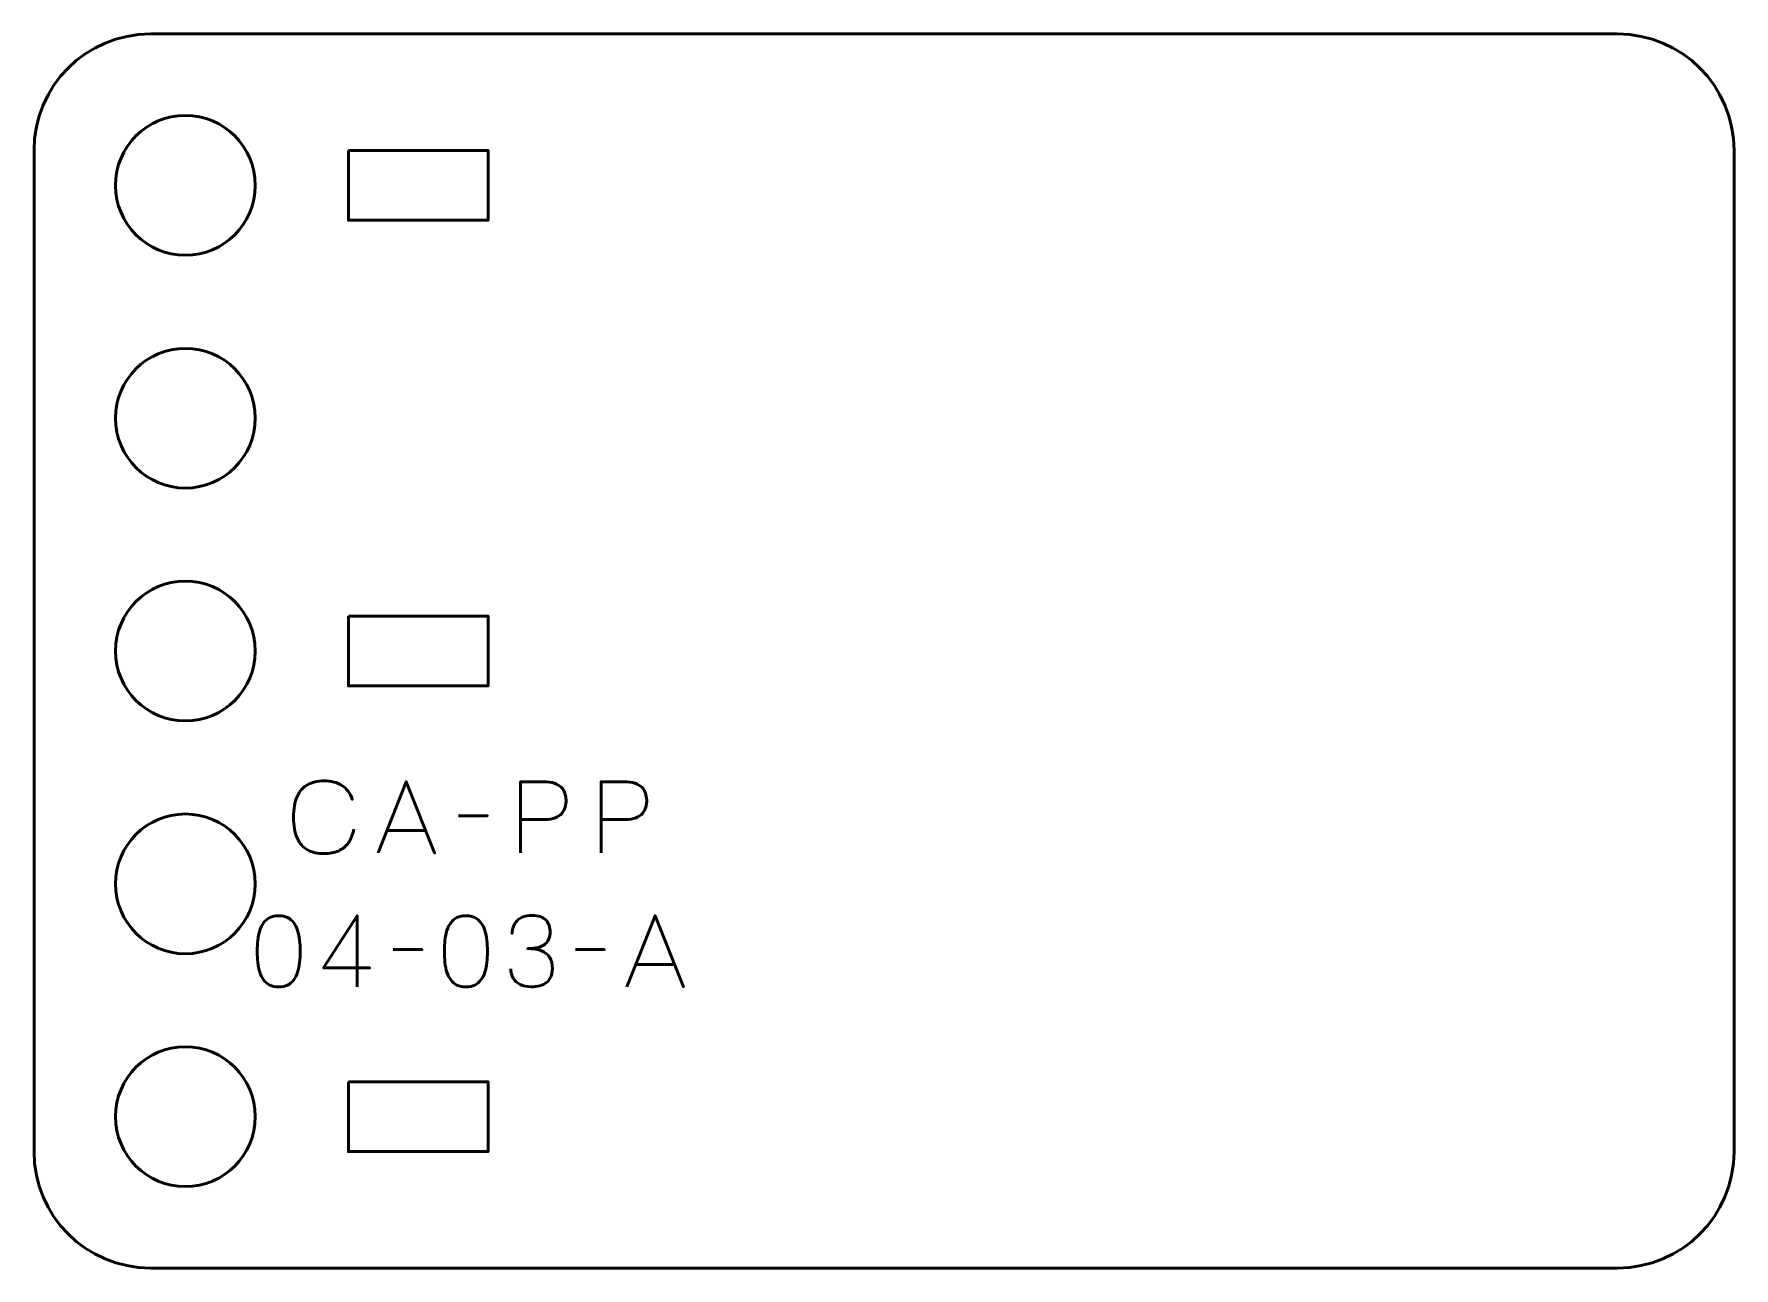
# Model space of a CAD drawing. Header units: centimetres. Extents: x -15.2 to 3.8, y -37.5 to 7.8.
# Drawn here: x -15.15 to -7.85, y -4.5 to 0.8 of the extents above; entities that cross this region are included whole.
import ezdxf

# ---------------------------------------------------------------- set-up
doc = ezdxf.new("R2010")
doc.units = ezdxf.units.CM
doc.header["$MEASUREMENT"] = 0
doc.layers.add('Layer 1', color=7, linetype='Continuous')

msp = doc.modelspace()

# ---------------------------------------------------------------- linework, layer by layer
at = {"layer": 'Layer 1', "lineweight": 53}
for points, knots in [([(-14.64992, 0.80002), (-14.64992, 0.80002), (-8.34995, 0.80002), (-8.34995, 0.80002), (-8.34995, 0.80002), (-8.07298, 0.80002), (-7.84999, 0.57693), (-7.84999, 0.29993), (-7.84999, 0.29993), (-7.84999, 0.29993), (-7.84999, -3.99993), (-7.84999, -3.99993), (-7.84999, -3.99993), (-7.84999, -4.27707), (-8.07298, -4.50003), (-8.34995, -4.50003), (-8.34995, -4.50003), (-8.34995, -4.50003), (-14.64992, -4.50003), (-14.64992, -4.50003), (-14.64992, -4.50003), (-14.92692, -4.50003), (-15.15001, -4.27707), (-15.15001, -3.99993), (-15.15001, -3.99993), (-15.15001, -3.99993), (-15.15001, 0.29993), (-15.15001, 0.29993), (-15.15001, 0.29993), (-15.15001, 0.57693), (-14.92692, 0.80002), (-14.64992, 0.80002)], [0, 0, 0, 0, 0.125, 0.125, 0.125, 0.125, 0.25, 0.25, 0.25, 0.25, 0.375, 0.375, 0.375, 0.375, 0.5, 0.5, 0.5, 0.5, 0.625, 0.625, 0.625, 0.625, 0.75, 0.75, 0.75, 0.75, 0.875, 0.875, 0.875, 0.875, 1, 1, 1, 1]), ([(-14.19998, 0.14999), (-14.19998, -0.01578), (-14.33421, -0.15001), (-14.49999, -0.15001), (-14.49999, -0.15001), (-14.66565, -0.15001), (-14.79999, -0.01578), (-14.79999, 0.14999), (-14.79999, 0.14999), (-14.79999, 0.31566), (-14.66565, 0.45), (-14.49999, 0.45), (-14.49999, 0.45), (-14.33421, 0.45), (-14.19998, 0.31566), (-14.19998, 0.14999)], [0, 0, 0, 0, 0.25, 0.25, 0.25, 0.25, 0.5, 0.5, 0.5, 0.5, 0.75, 0.75, 0.75, 0.75, 1, 1, 1, 1]), ([(-13.79997, 0.29993), (-13.79997, 0.29993), (-13.19996, 0.29993), (-13.19996, 0.29993), (-13.19996, 0.29993), (-13.19996, 0.29993), (-13.19996, -0.00008), (-13.19996, -0.00008), (-13.19996, -0.00008), (-13.19996, -0.00008), (-13.79997, -0.00008), (-13.79997, -0.00008), (-13.79997, -0.00008), (-13.79997, -0.00008), (-13.79997, 0.29993), (-13.79997, 0.29993)], [0, 0, 0, 0, 0.25, 0.25, 0.25, 0.25, 0.5, 0.5, 0.5, 0.5, 0.75, 0.75, 0.75, 0.75, 1, 1, 1, 1]), ([(-14.19998, -0.85008), (-14.19998, -1.01571), (-14.33421, -1.15008), (-14.49999, -1.15008), (-14.49999, -1.15008), (-14.66565, -1.15008), (-14.79999, -1.01571), (-14.79999, -0.85008), (-14.79999, -0.85008), (-14.79999, -0.68431), (-14.66565, -0.55008), (-14.49999, -0.55008), (-14.49999, -0.55008), (-14.33421, -0.55008), (-14.19998, -0.68431), (-14.19998, -0.85008)], [0, 0, 0, 0, 0.25, 0.25, 0.25, 0.25, 0.5, 0.5, 0.5, 0.5, 0.75, 0.75, 0.75, 0.75, 1, 1, 1, 1]), ([(-14.19998, -1.85008), (-14.19998, -2.01571), (-14.33421, -2.15008), (-14.49999, -2.15008), (-14.49999, -2.15008), (-14.66565, -2.15008), (-14.79999, -2.01571), (-14.79999, -1.85008), (-14.79999, -1.85008), (-14.79999, -1.68431), (-14.66565, -1.55008), (-14.49999, -1.55008), (-14.49999, -1.55008), (-14.33421, -1.55008), (-14.19998, -1.68431), (-14.19998, -1.85008)], [0, 0, 0, 0, 0.25, 0.25, 0.25, 0.25, 0.5, 0.5, 0.5, 0.5, 0.75, 0.75, 0.75, 0.75, 1, 1, 1, 1]), ([(-13.79997, -1.70001), (-13.79997, -1.70001), (-13.19996, -1.70001), (-13.19996, -1.70001), (-13.19996, -1.70001), (-13.19996, -1.70001), (-13.19996, -2.00001), (-13.19996, -2.00001), (-13.19996, -2.00001), (-13.19996, -2.00001), (-13.79997, -2.00001), (-13.79997, -2.00001), (-13.79997, -2.00001), (-13.79997, -2.00001), (-13.79997, -1.70001), (-13.79997, -1.70001)], [0, 0, 0, 0, 0.25, 0.25, 0.25, 0.25, 0.5, 0.5, 0.5, 0.5, 0.75, 0.75, 0.75, 0.75, 1, 1, 1, 1]), ([(-14.19998, -2.85008), (-14.19998, -3.01571), (-14.33421, -3.15008), (-14.49999, -3.15008), (-14.49999, -3.15008), (-14.66565, -3.15008), (-14.79999, -3.01571), (-14.79999, -2.85008), (-14.79999, -2.85008), (-14.79999, -2.68431), (-14.66565, -2.55008), (-14.49999, -2.55008), (-14.49999, -2.55008), (-14.33421, -2.55008), (-14.19998, -2.68431), (-14.19998, -2.85008)], [0, 0, 0, 0, 0.25, 0.25, 0.25, 0.25, 0.5, 0.5, 0.5, 0.5, 0.75, 0.75, 0.75, 0.75, 1, 1, 1, 1]), ([(-14.19998, -3.85), (-14.19998, -4.01567), (-14.33421, -4.15), (-14.49999, -4.15), (-14.49999, -4.15), (-14.66565, -4.15), (-14.79999, -4.01567), (-14.79999, -3.85), (-14.79999, -3.85), (-14.79999, -3.68437), (-14.66565, -3.55), (-14.49999, -3.55), (-14.49999, -3.55), (-14.33421, -3.55), (-14.19998, -3.68437), (-14.19998, -3.85)], [0, 0, 0, 0, 0.25, 0.25, 0.25, 0.25, 0.5, 0.5, 0.5, 0.5, 0.75, 0.75, 0.75, 0.75, 1, 1, 1, 1]), ([(-13.79997, -3.69993), (-13.79997, -3.69993), (-13.19996, -3.69993), (-13.19996, -3.69993), (-13.19996, -3.69993), (-13.19996, -3.69993), (-13.19996, -3.99993), (-13.19996, -3.99993), (-13.19996, -3.99993), (-13.19996, -3.99993), (-13.79997, -3.99993), (-13.79997, -3.99993), (-13.79997, -3.99993), (-13.79997, -3.99993), (-13.79997, -3.69993), (-13.79997, -3.69993)], [0, 0, 0, 0, 0.25, 0.25, 0.25, 0.25, 0.5, 0.5, 0.5, 0.5, 0.75, 0.75, 0.75, 0.75, 1, 1, 1, 1])]:
    msp.add_open_spline(points, degree=3, knots=knots, dxfattribs=at)
at = {"layer": 'Layer 1', "color": 30, "lineweight": 53}
for points, knots in [([(-13.77668, -2.61453), (-13.7812, -2.63873), (-13.7891, -2.6587), (-13.80018, -2.67436), (-13.80018, -2.67436), (-13.81132, -2.68996), (-13.82558, -2.70153), (-13.84293, -2.70908), (-13.84293, -2.70908), (-13.86022, -2.71663), (-13.88054, -2.72044), (-13.90368, -2.72037), (-13.90368, -2.72037), (-13.93183, -2.72044), (-13.95575, -2.715), (-13.97537, -2.70393), (-13.97537, -2.70393), (-13.99498, -2.69292), (-14.00994, -2.67592), (-14.02024, -2.65285), (-14.02024, -2.65285), (-14.03054, -2.62977), (-14.03569, -2.60021), (-14.03576, -2.56416), (-14.03576, -2.56416), (-14.03569, -2.52825), (-14.03054, -2.49875), (-14.02024, -2.47568), (-14.02024, -2.47568), (-14.00994, -2.45261), (-13.99498, -2.43554), (-13.97537, -2.42446), (-13.97537, -2.42446), (-13.95575, -2.41338), (-13.93183, -2.40788), (-13.90368, -2.40795), (-13.90368, -2.40795), (-13.87355, -2.40788), (-13.8483, -2.4143), (-13.82798, -2.42721), (-13.82798, -2.42721), (-13.80773, -2.44012), (-13.79284, -2.46009), (-13.78346, -2.48711), (-13.78346, -2.48711), (-13.79284, -2.46009), (-13.80773, -2.44012), (-13.82798, -2.42721), (-13.82798, -2.42721), (-13.8483, -2.4143), (-13.87355, -2.40788), (-13.90368, -2.40795), (-13.90368, -2.40795), (-13.93183, -2.40788), (-13.95575, -2.41338), (-13.97537, -2.42446), (-13.97537, -2.42446), (-13.99498, -2.43554), (-14.00994, -2.45261), (-14.02024, -2.47568), (-14.02024, -2.47568), (-14.03054, -2.49875), (-14.03569, -2.52825), (-14.03576, -2.56416), (-14.03576, -2.56416), (-14.03569, -2.60021), (-14.03054, -2.62977), (-14.02024, -2.65285), (-14.02024, -2.65285), (-14.00994, -2.67592), (-13.99498, -2.69292), (-13.97537, -2.70393), (-13.97537, -2.70393), (-13.95575, -2.715), (-13.93183, -2.72044), (-13.90368, -2.72037), (-13.90368, -2.72037), (-13.88054, -2.72044), (-13.86022, -2.71663), (-13.84293, -2.70908), (-13.84293, -2.70908), (-13.82558, -2.70153), (-13.81132, -2.68996), (-13.80018, -2.67436), (-13.80018, -2.67436), (-13.7891, -2.6587), (-13.7812, -2.63873), (-13.77668, -2.61453)], [0, 0, 0, 0, 0.0454545, 0.0454545, 0.0454545, 0.0454545, 0.0909091, 0.0909091, 0.0909091, 0.0909091, 0.1363636, 0.1363636, 0.1363636, 0.1363636, 0.1818182, 0.1818182, 0.1818182, 0.1818182, 0.2272727, 0.2272727, 0.2272727, 0.2272727, 0.2727273, 0.2727273, 0.2727273, 0.2727273, 0.3181818, 0.3181818, 0.3181818, 0.3181818, 0.3636364, 0.3636364, 0.3636364, 0.3636364, 0.4090909, 0.4090909, 0.4090909, 0.4090909, 0.4545455, 0.4545455, 0.4545455, 0.4545455, 0.5, 0.5, 0.5, 0.5, 0.5454545, 0.5454545, 0.5454545, 0.5454545, 0.5909091, 0.5909091, 0.5909091, 0.5909091, 0.6363636, 0.6363636, 0.6363636, 0.6363636, 0.6818182, 0.6818182, 0.6818182, 0.6818182, 0.7272727, 0.7272727, 0.7272727, 0.7272727, 0.7727273, 0.7727273, 0.7727273, 0.7727273, 0.8181818, 0.8181818, 0.8181818, 0.8181818, 0.8636364, 0.8636364, 0.8636364, 0.8636364, 0.9090909, 0.9090909, 0.9090909, 0.9090909, 0.9545455, 0.9545455, 0.9545455, 0.9545455, 1, 1, 1, 1]), ([(-13.67254, -2.71698), (-13.67254, -2.71698), (-13.55147, -2.41176), (-13.55147, -2.41176), (-13.55147, -2.41176), (-13.55147, -2.41176), (-13.42997, -2.71698), (-13.42997, -2.71698), (-13.42997, -2.71698), (-13.42997, -2.71698), (-13.55147, -2.41176), (-13.55147, -2.41176), (-13.55147, -2.41176), (-13.55147, -2.41176), (-13.67254, -2.71698), (-13.67254, -2.71698)], [0, 0, 0, 0, 0.25, 0.25, 0.25, 0.25, 0.5, 0.5, 0.5, 0.5, 0.75, 0.75, 0.75, 0.75, 1, 1, 1, 1]), ([(-13.06083, -2.71698), (-13.06083, -2.71698), (-13.06083, -2.41176), (-13.06083, -2.41176), (-13.06083, -2.41176), (-13.06083, -2.41176), (-12.96346, -2.41176), (-12.96346, -2.41176), (-12.96346, -2.41176), (-12.94399, -2.41183), (-12.92798, -2.41402), (-12.91535, -2.41825), (-12.91535, -2.41825), (-12.90279, -2.42241), (-12.89291, -2.4282), (-12.88578, -2.43554), (-12.88578, -2.43554), (-12.87866, -2.4428), (-12.87358, -2.45113), (-12.87047, -2.46051), (-12.87047, -2.46051), (-12.86744, -2.4699), (-12.86568, -2.4797), (-12.86525, -2.49008), (-12.86525, -2.49008), (-12.86476, -2.50045), (-12.86596, -2.51061), (-12.86878, -2.52048), (-12.86878, -2.52048), (-12.87167, -2.53036), (-12.87654, -2.53932), (-12.88353, -2.54737), (-12.88353, -2.54737), (-12.89044, -2.55541), (-12.89982, -2.56183), (-12.91161, -2.56656), (-12.91161, -2.56656), (-12.92339, -2.57135), (-12.93799, -2.57375), (-12.95542, -2.57389), (-12.95542, -2.57389), (-12.95542, -2.57389), (-13.06083, -2.57389), (-13.06083, -2.57389), (-13.06083, -2.57389), (-13.06083, -2.57389), (-12.95542, -2.57389), (-12.95542, -2.57389), (-12.95542, -2.57389), (-12.93835, -2.57375), (-12.92388, -2.57135), (-12.91217, -2.56656), (-12.91217, -2.56656), (-12.90039, -2.56183), (-12.891, -2.55541), (-12.88395, -2.54737), (-12.88395, -2.54737), (-12.87696, -2.53932), (-12.87195, -2.53036), (-12.86899, -2.52048), (-12.86899, -2.52048), (-12.86603, -2.51061), (-12.86476, -2.50045), (-12.86525, -2.49008), (-12.86525, -2.49008), (-12.86568, -2.4797), (-12.86744, -2.4699), (-12.87061, -2.46051), (-12.87061, -2.46051), (-12.87372, -2.45113), (-12.87894, -2.4428), (-12.88607, -2.43554), (-12.88607, -2.43554), (-12.89326, -2.4282), (-12.90314, -2.42241), (-12.9157, -2.41825), (-12.9157, -2.41825), (-12.92833, -2.41402), (-12.9442, -2.41183), (-12.96346, -2.41176), (-12.96346, -2.41176), (-12.96346, -2.41176), (-13.06083, -2.41176), (-13.06083, -2.41176), (-13.06083, -2.41176), (-13.06083, -2.41176), (-13.06083, -2.71698), (-13.06083, -2.71698)], [0, 0, 0, 0, 0.0454545, 0.0454545, 0.0454545, 0.0454545, 0.0909091, 0.0909091, 0.0909091, 0.0909091, 0.1363636, 0.1363636, 0.1363636, 0.1363636, 0.1818182, 0.1818182, 0.1818182, 0.1818182, 0.2272727, 0.2272727, 0.2272727, 0.2272727, 0.2727273, 0.2727273, 0.2727273, 0.2727273, 0.3181818, 0.3181818, 0.3181818, 0.3181818, 0.3636364, 0.3636364, 0.3636364, 0.3636364, 0.4090909, 0.4090909, 0.4090909, 0.4090909, 0.4545455, 0.4545455, 0.4545455, 0.4545455, 0.5, 0.5, 0.5, 0.5, 0.5454545, 0.5454545, 0.5454545, 0.5454545, 0.5909091, 0.5909091, 0.5909091, 0.5909091, 0.6363636, 0.6363636, 0.6363636, 0.6363636, 0.6818182, 0.6818182, 0.6818182, 0.6818182, 0.7272727, 0.7272727, 0.7272727, 0.7272727, 0.7727273, 0.7727273, 0.7727273, 0.7727273, 0.8181818, 0.8181818, 0.8181818, 0.8181818, 0.8636364, 0.8636364, 0.8636364, 0.8636364, 0.9090909, 0.9090909, 0.9090909, 0.9090909, 0.9545455, 0.9545455, 0.9545455, 0.9545455, 1, 1, 1, 1]), ([(-12.71455, -2.71698), (-12.71455, -2.71698), (-12.71455, -2.41176), (-12.71455, -2.41176), (-12.71455, -2.41176), (-12.71455, -2.41176), (-12.61718, -2.41176), (-12.61718, -2.41176), (-12.61718, -2.41176), (-12.59771, -2.41183), (-12.5817, -2.41402), (-12.56907, -2.41825), (-12.56907, -2.41825), (-12.55651, -2.42241), (-12.54663, -2.4282), (-12.5395, -2.43554), (-12.5395, -2.43554), (-12.53238, -2.4428), (-12.5273, -2.45113), (-12.52419, -2.46051), (-12.52419, -2.46051), (-12.52116, -2.4699), (-12.5194, -2.4797), (-12.51897, -2.49008), (-12.51897, -2.49008), (-12.51848, -2.50045), (-12.51968, -2.51061), (-12.5225, -2.52048), (-12.5225, -2.52048), (-12.52539, -2.53036), (-12.53026, -2.53932), (-12.53725, -2.54737), (-12.53725, -2.54737), (-12.54416, -2.55541), (-12.55354, -2.56183), (-12.56533, -2.56656), (-12.56533, -2.56656), (-12.57711, -2.57135), (-12.59171, -2.57375), (-12.60914, -2.57389), (-12.60914, -2.57389), (-12.60914, -2.57389), (-12.71455, -2.57389), (-12.71455, -2.57389), (-12.71455, -2.57389), (-12.71455, -2.57389), (-12.60914, -2.57389), (-12.60914, -2.57389), (-12.60914, -2.57389), (-12.59207, -2.57375), (-12.5776, -2.57135), (-12.56589, -2.56656), (-12.56589, -2.56656), (-12.55411, -2.56183), (-12.54472, -2.55541), (-12.53767, -2.54737), (-12.53767, -2.54737), (-12.53068, -2.53932), (-12.52567, -2.53036), (-12.52271, -2.52048), (-12.52271, -2.52048), (-12.51975, -2.51061), (-12.51848, -2.50045), (-12.51897, -2.49008), (-12.51897, -2.49008), (-12.5194, -2.4797), (-12.52116, -2.4699), (-12.52433, -2.46051), (-12.52433, -2.46051), (-12.52744, -2.45113), (-12.53266, -2.4428), (-12.53979, -2.43554), (-12.53979, -2.43554), (-12.54698, -2.4282), (-12.55686, -2.42241), (-12.56942, -2.41825), (-12.56942, -2.41825), (-12.58205, -2.41402), (-12.59792, -2.41183), (-12.61718, -2.41176), (-12.61718, -2.41176), (-12.61718, -2.41176), (-12.71455, -2.41176), (-12.71455, -2.41176), (-12.71455, -2.41176), (-12.71455, -2.41176), (-12.71455, -2.71698), (-12.71455, -2.71698)], [0, 0, 0, 0, 0.0454545, 0.0454545, 0.0454545, 0.0454545, 0.0909091, 0.0909091, 0.0909091, 0.0909091, 0.1363636, 0.1363636, 0.1363636, 0.1363636, 0.1818182, 0.1818182, 0.1818182, 0.1818182, 0.2272727, 0.2272727, 0.2272727, 0.2272727, 0.2727273, 0.2727273, 0.2727273, 0.2727273, 0.3181818, 0.3181818, 0.3181818, 0.3181818, 0.3636364, 0.3636364, 0.3636364, 0.3636364, 0.4090909, 0.4090909, 0.4090909, 0.4090909, 0.4545455, 0.4545455, 0.4545455, 0.4545455, 0.5, 0.5, 0.5, 0.5, 0.5454545, 0.5454545, 0.5454545, 0.5454545, 0.5909091, 0.5909091, 0.5909091, 0.5909091, 0.6363636, 0.6363636, 0.6363636, 0.6363636, 0.6818182, 0.6818182, 0.6818182, 0.6818182, 0.7272727, 0.7272727, 0.7272727, 0.7272727, 0.7727273, 0.7727273, 0.7727273, 0.7727273, 0.8181818, 0.8181818, 0.8181818, 0.8181818, 0.8636364, 0.8636364, 0.8636364, 0.8636364, 0.9090909, 0.9090909, 0.9090909, 0.9090909, 0.9545455, 0.9545455, 0.9545455, 0.9545455, 1, 1, 1, 1]), ([(-13.63444, -2.62088), (-13.63444, -2.62088), (-13.4685, -2.62088), (-13.4685, -2.62088), (-13.4685, -2.62088), (-13.4685, -2.62088), (-13.63444, -2.62088), (-13.63444, -2.62088)], [0, 0, 0, 0, 0.5, 0.5, 0.5, 0.5, 1, 1, 1, 1]), ([(-13.32668, -2.55738), (-13.32668, -2.55738), (-13.20349, -2.55738), (-13.20349, -2.55738), (-13.20349, -2.55738), (-13.20349, -2.55738), (-13.32668, -2.55738), (-13.32668, -2.55738)], [0, 0, 0, 0, 0.5, 0.5, 0.5, 0.5, 1, 1, 1, 1]), ([(-14.09925, -3.29229), (-14.08444, -3.29222), (-14.07167, -3.28961), (-14.06101, -3.28453), (-14.06101, -3.28453), (-14.05043, -3.27945), (-14.04161, -3.27218), (-14.03456, -3.26294), (-14.03456, -3.26294), (-14.02757, -3.25363), (-14.02207, -3.24262), (-14.01798, -3.22992), (-14.01798, -3.22992), (-14.01395, -3.21722), (-14.01106, -3.20332), (-14.00944, -3.18808), (-14.00944, -3.18808), (-14.00774, -3.17284), (-14.0069, -3.15682), (-14.00697, -3.13989), (-14.00697, -3.13989), (-14.0069, -3.12303), (-14.00774, -3.10701), (-14.00944, -3.09184), (-14.00944, -3.09184), (-14.01106, -3.07667), (-14.01395, -3.0627), (-14.01798, -3.05), (-14.01798, -3.05), (-14.02207, -3.03737), (-14.02757, -3.02637), (-14.03456, -3.01698), (-14.03456, -3.01698), (-14.04161, -3.00767), (-14.05043, -3.0004), (-14.06101, -2.99532), (-14.06101, -2.99532), (-14.07167, -2.99017), (-14.08444, -2.98756), (-14.09925, -2.98749), (-14.09925, -2.98749), (-14.11407, -2.98756), (-14.12684, -2.99017), (-14.1375, -2.99532), (-14.1375, -2.99532), (-14.14808, -3.0004), (-14.1569, -3.00767), (-14.16395, -3.01698), (-14.16395, -3.01698), (-14.17094, -3.02637), (-14.17644, -3.03737), (-14.18053, -3.05), (-14.18053, -3.05), (-14.18456, -3.0627), (-14.18745, -3.07667), (-14.18907, -3.09184), (-14.18907, -3.09184), (-14.19076, -3.10701), (-14.19161, -3.12303), (-14.19154, -3.13989), (-14.19154, -3.13989), (-14.19161, -3.15682), (-14.19076, -3.17284), (-14.18907, -3.18808), (-14.18907, -3.18808), (-14.18745, -3.20332), (-14.18456, -3.21722), (-14.18053, -3.22992), (-14.18053, -3.22992), (-14.17644, -3.24262), (-14.17094, -3.25363), (-14.16395, -3.26294), (-14.16395, -3.26294), (-14.1569, -3.27218), (-14.14808, -3.27945), (-14.1375, -3.28453), (-14.1375, -3.28453), (-14.12684, -3.28961), (-14.11407, -3.29222), (-14.09925, -3.29229)], [0, 0, 0, 0, 0.05, 0.05, 0.05, 0.05, 0.1, 0.1, 0.1, 0.1, 0.15, 0.15, 0.15, 0.15, 0.2, 0.2, 0.2, 0.2, 0.25, 0.25, 0.25, 0.25, 0.3, 0.3, 0.3, 0.3, 0.35, 0.35, 0.35, 0.35, 0.4, 0.4, 0.4, 0.4, 0.45, 0.45, 0.45, 0.45, 0.5, 0.5, 0.5, 0.5, 0.55, 0.55, 0.55, 0.55, 0.6, 0.6, 0.6, 0.6, 0.65, 0.65, 0.65, 0.65, 0.7, 0.7, 0.7, 0.7, 0.75, 0.75, 0.75, 0.75, 0.8, 0.8, 0.8, 0.8, 0.85, 0.85, 0.85, 0.85, 0.9, 0.9, 0.9, 0.9, 0.95, 0.95, 0.95, 0.95, 1, 1, 1, 1]), ([(-14.09925, -3.29229), (-14.08444, -3.29222), (-14.07167, -3.28961), (-14.06101, -3.28453), (-14.06101, -3.28453), (-14.05043, -3.27945), (-14.04161, -3.27218), (-14.03456, -3.26294), (-14.03456, -3.26294), (-14.02757, -3.25363), (-14.02207, -3.24262), (-14.01798, -3.22992), (-14.01798, -3.22992), (-14.01395, -3.21722), (-14.01106, -3.20332), (-14.00944, -3.18808), (-14.00944, -3.18808), (-14.00774, -3.17284), (-14.0069, -3.15682), (-14.00697, -3.13989), (-14.00697, -3.13989), (-14.0069, -3.12303), (-14.00774, -3.10701), (-14.00944, -3.09184), (-14.00944, -3.09184), (-14.01106, -3.07667), (-14.01395, -3.0627), (-14.01798, -3.05), (-14.01798, -3.05), (-14.02207, -3.03737), (-14.02757, -3.02637), (-14.03456, -3.01698), (-14.03456, -3.01698), (-14.04161, -3.00767), (-14.05043, -3.0004), (-14.06101, -2.99532), (-14.06101, -2.99532), (-14.07167, -2.99017), (-14.08444, -2.98756), (-14.09925, -2.98749), (-14.09925, -2.98749), (-14.11407, -2.98756), (-14.12684, -2.99017), (-14.1375, -2.99532), (-14.1375, -2.99532), (-14.14808, -3.0004), (-14.1569, -3.00767), (-14.16395, -3.01698), (-14.16395, -3.01698), (-14.17094, -3.02637), (-14.17644, -3.03737), (-14.18053, -3.05), (-14.18053, -3.05), (-14.18456, -3.0627), (-14.18745, -3.07667), (-14.18907, -3.09184), (-14.18907, -3.09184), (-14.19076, -3.10701), (-14.19161, -3.12303), (-14.19154, -3.13989), (-14.19154, -3.13989), (-14.19161, -3.15682), (-14.19076, -3.17284), (-14.18907, -3.18808), (-14.18907, -3.18808), (-14.18745, -3.20332), (-14.18456, -3.21722), (-14.18053, -3.22992), (-14.18053, -3.22992), (-14.17644, -3.24262), (-14.17094, -3.25363), (-14.16395, -3.26294), (-14.16395, -3.26294), (-14.1569, -3.27218), (-14.14808, -3.27945), (-14.1375, -3.28453), (-14.1375, -3.28453), (-14.12684, -3.28961), (-14.11407, -3.29222), (-14.09925, -3.29229)], [0, 0, 0, 0, 0.05, 0.05, 0.05, 0.05, 0.1, 0.1, 0.1, 0.1, 0.15, 0.15, 0.15, 0.15, 0.2, 0.2, 0.2, 0.2, 0.25, 0.25, 0.25, 0.25, 0.3, 0.3, 0.3, 0.3, 0.35, 0.35, 0.35, 0.35, 0.4, 0.4, 0.4, 0.4, 0.45, 0.45, 0.45, 0.45, 0.5, 0.5, 0.5, 0.5, 0.55, 0.55, 0.55, 0.55, 0.6, 0.6, 0.6, 0.6, 0.65, 0.65, 0.65, 0.65, 0.7, 0.7, 0.7, 0.7, 0.75, 0.75, 0.75, 0.75, 0.8, 0.8, 0.8, 0.8, 0.85, 0.85, 0.85, 0.85, 0.9, 0.9, 0.9, 0.9, 0.95, 0.95, 0.95, 0.95, 1, 1, 1, 1]), ([(-13.76271, -3.29229), (-13.76271, -3.29229), (-13.76271, -2.98707), (-13.76271, -2.98707), (-13.76271, -2.98707), (-13.76271, -2.98707), (-13.90664, -3.21101), (-13.90664, -3.21101), (-13.90664, -3.21101), (-13.90664, -3.21101), (-13.70852, -3.21101), (-13.70852, -3.21101), (-13.70852, -3.21101), (-13.70852, -3.21101), (-13.90664, -3.21101), (-13.90664, -3.21101), (-13.90664, -3.21101), (-13.90664, -3.21101), (-13.76271, -2.98707), (-13.76271, -2.98707), (-13.76271, -2.98707), (-13.76271, -2.98707), (-13.76271, -3.29229), (-13.76271, -3.29229)], [0, 0, 0, 0, 0.1666667, 0.1666667, 0.1666667, 0.1666667, 0.3333333, 0.3333333, 0.3333333, 0.3333333, 0.5, 0.5, 0.5, 0.5, 0.6666667, 0.6666667, 0.6666667, 0.6666667, 0.8333333, 0.8333333, 0.8333333, 0.8333333, 1, 1, 1, 1]), ([(-13.29535, -3.29229), (-13.28054, -3.29222), (-13.26777, -3.28961), (-13.25711, -3.28453), (-13.25711, -3.28453), (-13.24653, -3.27945), (-13.23771, -3.27218), (-13.23066, -3.26294), (-13.23066, -3.26294), (-13.22367, -3.25363), (-13.21817, -3.24262), (-13.21408, -3.22992), (-13.21408, -3.22992), (-13.21005, -3.21722), (-13.20716, -3.20332), (-13.20554, -3.18808), (-13.20554, -3.18808), (-13.20384, -3.17284), (-13.203, -3.15682), (-13.20307, -3.13989), (-13.20307, -3.13989), (-13.203, -3.12303), (-13.20384, -3.10701), (-13.20554, -3.09184), (-13.20554, -3.09184), (-13.20716, -3.07667), (-13.21005, -3.0627), (-13.21408, -3.05), (-13.21408, -3.05), (-13.21817, -3.03737), (-13.22367, -3.02637), (-13.23066, -3.01698), (-13.23066, -3.01698), (-13.23771, -3.00767), (-13.24653, -3.0004), (-13.25711, -2.99532), (-13.25711, -2.99532), (-13.26777, -2.99017), (-13.28054, -2.98756), (-13.29535, -2.98749), (-13.29535, -2.98749), (-13.31017, -2.98756), (-13.32294, -2.99017), (-13.3336, -2.99532), (-13.3336, -2.99532), (-13.34418, -3.0004), (-13.353, -3.00767), (-13.36005, -3.01698), (-13.36005, -3.01698), (-13.36704, -3.02637), (-13.37254, -3.03737), (-13.37663, -3.05), (-13.37663, -3.05), (-13.38066, -3.0627), (-13.38355, -3.07667), (-13.38517, -3.09184), (-13.38517, -3.09184), (-13.38686, -3.10701), (-13.38771, -3.12303), (-13.38764, -3.13989), (-13.38764, -3.13989), (-13.38771, -3.15682), (-13.38686, -3.17284), (-13.38517, -3.18808), (-13.38517, -3.18808), (-13.38355, -3.20332), (-13.38066, -3.21722), (-13.37663, -3.22992), (-13.37663, -3.22992), (-13.37254, -3.24262), (-13.36704, -3.25363), (-13.36005, -3.26294), (-13.36005, -3.26294), (-13.353, -3.27218), (-13.34418, -3.27945), (-13.3336, -3.28453), (-13.3336, -3.28453), (-13.32294, -3.28961), (-13.31017, -3.29222), (-13.29535, -3.29229)], [0, 0, 0, 0, 0.05, 0.05, 0.05, 0.05, 0.1, 0.1, 0.1, 0.1, 0.15, 0.15, 0.15, 0.15, 0.2, 0.2, 0.2, 0.2, 0.25, 0.25, 0.25, 0.25, 0.3, 0.3, 0.3, 0.3, 0.35, 0.35, 0.35, 0.35, 0.4, 0.4, 0.4, 0.4, 0.45, 0.45, 0.45, 0.45, 0.5, 0.5, 0.5, 0.5, 0.55, 0.55, 0.55, 0.55, 0.6, 0.6, 0.6, 0.6, 0.65, 0.65, 0.65, 0.65, 0.7, 0.7, 0.7, 0.7, 0.75, 0.75, 0.75, 0.75, 0.8, 0.8, 0.8, 0.8, 0.85, 0.85, 0.85, 0.85, 0.9, 0.9, 0.9, 0.9, 0.95, 0.95, 0.95, 0.95, 1, 1, 1, 1]), ([(-13.29535, -3.29229), (-13.28054, -3.29222), (-13.26777, -3.28961), (-13.25711, -3.28453), (-13.25711, -3.28453), (-13.24653, -3.27945), (-13.23771, -3.27218), (-13.23066, -3.26294), (-13.23066, -3.26294), (-13.22367, -3.25363), (-13.21817, -3.24262), (-13.21408, -3.22992), (-13.21408, -3.22992), (-13.21005, -3.21722), (-13.20716, -3.20332), (-13.20554, -3.18808), (-13.20554, -3.18808), (-13.20384, -3.17284), (-13.203, -3.15682), (-13.20307, -3.13989), (-13.20307, -3.13989), (-13.203, -3.12303), (-13.20384, -3.10701), (-13.20554, -3.09184), (-13.20554, -3.09184), (-13.20716, -3.07667), (-13.21005, -3.0627), (-13.21408, -3.05), (-13.21408, -3.05), (-13.21817, -3.03737), (-13.22367, -3.02637), (-13.23066, -3.01698), (-13.23066, -3.01698), (-13.23771, -3.00767), (-13.24653, -3.0004), (-13.25711, -2.99532), (-13.25711, -2.99532), (-13.26777, -2.99017), (-13.28054, -2.98756), (-13.29535, -2.98749), (-13.29535, -2.98749), (-13.31017, -2.98756), (-13.32294, -2.99017), (-13.3336, -2.99532), (-13.3336, -2.99532), (-13.34418, -3.0004), (-13.353, -3.00767), (-13.36005, -3.01698), (-13.36005, -3.01698), (-13.36704, -3.02637), (-13.37254, -3.03737), (-13.37663, -3.05), (-13.37663, -3.05), (-13.38066, -3.0627), (-13.38355, -3.07667), (-13.38517, -3.09184), (-13.38517, -3.09184), (-13.38686, -3.10701), (-13.38771, -3.12303), (-13.38764, -3.13989), (-13.38764, -3.13989), (-13.38771, -3.15682), (-13.38686, -3.17284), (-13.38517, -3.18808), (-13.38517, -3.18808), (-13.38355, -3.20332), (-13.38066, -3.21722), (-13.37663, -3.22992), (-13.37663, -3.22992), (-13.37254, -3.24262), (-13.36704, -3.25363), (-13.36005, -3.26294), (-13.36005, -3.26294), (-13.353, -3.27218), (-13.34418, -3.27945), (-13.3336, -3.28453), (-13.3336, -3.28453), (-13.32294, -3.28961), (-13.31017, -3.29222), (-13.29535, -3.29229)], [0, 0, 0, 0, 0.05, 0.05, 0.05, 0.05, 0.1, 0.1, 0.1, 0.1, 0.15, 0.15, 0.15, 0.15, 0.2, 0.2, 0.2, 0.2, 0.25, 0.25, 0.25, 0.25, 0.3, 0.3, 0.3, 0.3, 0.35, 0.35, 0.35, 0.35, 0.4, 0.4, 0.4, 0.4, 0.45, 0.45, 0.45, 0.45, 0.5, 0.5, 0.5, 0.5, 0.55, 0.55, 0.55, 0.55, 0.6, 0.6, 0.6, 0.6, 0.65, 0.65, 0.65, 0.65, 0.7, 0.7, 0.7, 0.7, 0.75, 0.75, 0.75, 0.75, 0.8, 0.8, 0.8, 0.8, 0.85, 0.85, 0.85, 0.85, 0.9, 0.9, 0.9, 0.9, 0.95, 0.95, 0.95, 0.95, 1, 1, 1, 1]), ([(-13.10274, -3.21567), (-13.10267, -3.23091), (-13.09914, -3.24417), (-13.09216, -3.25567), (-13.09216, -3.25567), (-13.08517, -3.2671), (-13.07522, -3.27606), (-13.06224, -3.28248), (-13.06224, -3.28248), (-13.04926, -3.2889), (-13.03367, -3.29215), (-13.01553, -3.29229), (-13.01553, -3.29229), (-13.00192, -3.29229), (-12.98957, -3.29088), (-12.97835, -3.28792), (-12.97835, -3.28792), (-12.9672, -3.28495), (-12.95761, -3.28037), (-12.94949, -3.27409), (-12.94949, -3.27409), (-12.94138, -3.26781), (-12.93517, -3.25969), (-12.93073, -3.24982), (-12.93073, -3.24982), (-12.92635, -3.23987), (-12.92417, -3.22794), (-12.9241, -3.21397), (-12.9241, -3.21397), (-12.92402, -3.19535), (-12.92783, -3.17961), (-12.93538, -3.16684), (-12.93538, -3.16684), (-12.94293, -3.15407), (-12.95465, -3.14448), (-12.97038, -3.13792), (-12.97038, -3.13792), (-12.98611, -3.13135), (-13.00629, -3.12804), (-13.03077, -3.12804), (-13.03077, -3.12804), (-13.0125, -3.12811), (-12.99719, -3.12642), (-12.9847, -3.12296), (-12.9847, -3.12296), (-12.97228, -3.1195), (-12.96234, -3.11463), (-12.95486, -3.10828), (-12.95486, -3.10828), (-12.94738, -3.102), (-12.94195, -3.09452), (-12.9387, -3.08592), (-12.9387, -3.08592), (-12.93538, -3.07738), (-12.93376, -3.068), (-12.93383, -3.05777), (-12.93383, -3.05777), (-12.93376, -3.04753), (-12.93517, -3.03808), (-12.93799, -3.02933), (-12.93799, -3.02933), (-12.94075, -3.02058), (-12.94526, -3.01289), (-12.9514, -3.00633), (-12.9514, -3.00633), (-12.95754, -2.99977), (-12.96565, -2.99462), (-12.9756, -2.99095), (-12.9756, -2.99095), (-12.98562, -2.98728), (-12.99783, -2.98545), (-13.01215, -2.98538), (-13.01215, -2.98538), (-13.0264, -2.98545), (-13.03889, -2.98756), (-13.04947, -2.99166), (-13.04947, -2.99166), (-13.06013, -2.99575), (-13.06887, -3.00132), (-13.07593, -3.00845), (-13.07593, -3.00845), (-13.08291, -3.01557), (-13.08814, -3.02369), (-13.09159, -3.03286), (-13.09159, -3.03286), (-13.09512, -3.04203), (-13.09681, -3.05177), (-13.09681, -3.062), (-13.09681, -3.062), (-13.09681, -3.05177), (-13.09512, -3.04203), (-13.09159, -3.03286), (-13.09159, -3.03286), (-13.08814, -3.02369), (-13.08291, -3.01557), (-13.07593, -3.00845), (-13.07593, -3.00845), (-13.06887, -3.00132), (-13.06013, -2.99575), (-13.04947, -2.99166), (-13.04947, -2.99166), (-13.03889, -2.98756), (-13.0264, -2.98545), (-13.01215, -2.98538), (-13.01215, -2.98538), (-12.99783, -2.98545), (-12.98562, -2.98728), (-12.9756, -2.99095), (-12.9756, -2.99095), (-12.96565, -2.99462), (-12.95754, -2.99977), (-12.9514, -3.00633), (-12.9514, -3.00633), (-12.94526, -3.01289), (-12.94075, -3.02058), (-12.93799, -3.02933), (-12.93799, -3.02933), (-12.93517, -3.03808), (-12.93376, -3.04753), (-12.93383, -3.05777), (-12.93383, -3.05777), (-12.93376, -3.068), (-12.93538, -3.07738), (-12.9387, -3.08592), (-12.9387, -3.08592), (-12.94195, -3.09452), (-12.94738, -3.102), (-12.95486, -3.10828), (-12.95486, -3.10828), (-12.96234, -3.11463), (-12.97228, -3.1195), (-12.9847, -3.12296), (-12.9847, -3.12296), (-12.99719, -3.12642), (-13.0125, -3.12811), (-13.03077, -3.12804), (-13.03077, -3.12804), (-13.00629, -3.12804), (-12.98611, -3.13135), (-12.97038, -3.13792), (-12.97038, -3.13792), (-12.95465, -3.14448), (-12.94293, -3.15407), (-12.93538, -3.16684), (-12.93538, -3.16684), (-12.92783, -3.17961), (-12.92402, -3.19535), (-12.9241, -3.21397), (-12.9241, -3.21397), (-12.92417, -3.22794), (-12.92635, -3.23987), (-12.93073, -3.24982), (-12.93073, -3.24982), (-12.93517, -3.25969), (-12.94138, -3.26781), (-12.94949, -3.27409), (-12.94949, -3.27409), (-12.95761, -3.28037), (-12.9672, -3.28495), (-12.97835, -3.28792), (-12.97835, -3.28792), (-12.98957, -3.29088), (-13.00192, -3.29229), (-13.01553, -3.29229), (-13.01553, -3.29229), (-13.03367, -3.29215), (-13.04926, -3.2889), (-13.06224, -3.28248), (-13.06224, -3.28248), (-13.07522, -3.27606), (-13.08517, -3.2671), (-13.09216, -3.25567), (-13.09216, -3.25567), (-13.09914, -3.24417), (-13.10267, -3.23091), (-13.10274, -3.21567)], [0, 0, 0, 0, 0.0227273, 0.0227273, 0.0227273, 0.0227273, 0.0454545, 0.0454545, 0.0454545, 0.0454545, 0.0681818, 0.0681818, 0.0681818, 0.0681818, 0.0909091, 0.0909091, 0.0909091, 0.0909091, 0.1136364, 0.1136364, 0.1136364, 0.1136364, 0.1363636, 0.1363636, 0.1363636, 0.1363636, 0.1590909, 0.1590909, 0.1590909, 0.1590909, 0.1818182, 0.1818182, 0.1818182, 0.1818182, 0.2045455, 0.2045455, 0.2045455, 0.2045455, 0.2272727, 0.2272727, 0.2272727, 0.2272727, 0.25, 0.25, 0.25, 0.25, 0.2727273, 0.2727273, 0.2727273, 0.2727273, 0.2954545, 0.2954545, 0.2954545, 0.2954545, 0.3181818, 0.3181818, 0.3181818, 0.3181818, 0.3409091, 0.3409091, 0.3409091, 0.3409091, 0.3636364, 0.3636364, 0.3636364, 0.3636364, 0.3863636, 0.3863636, 0.3863636, 0.3863636, 0.4090909, 0.4090909, 0.4090909, 0.4090909, 0.4318182, 0.4318182, 0.4318182, 0.4318182, 0.4545455, 0.4545455, 0.4545455, 0.4545455, 0.4772727, 0.4772727, 0.4772727, 0.4772727, 0.5, 0.5, 0.5, 0.5, 0.5227273, 0.5227273, 0.5227273, 0.5227273, 0.5454545, 0.5454545, 0.5454545, 0.5454545, 0.5681818, 0.5681818, 0.5681818, 0.5681818, 0.5909091, 0.5909091, 0.5909091, 0.5909091, 0.6136364, 0.6136364, 0.6136364, 0.6136364, 0.6363636, 0.6363636, 0.6363636, 0.6363636, 0.6590909, 0.6590909, 0.6590909, 0.6590909, 0.6818182, 0.6818182, 0.6818182, 0.6818182, 0.7045455, 0.7045455, 0.7045455, 0.7045455, 0.7272727, 0.7272727, 0.7272727, 0.7272727, 0.75, 0.75, 0.75, 0.75, 0.7727273, 0.7727273, 0.7727273, 0.7727273, 0.7954545, 0.7954545, 0.7954545, 0.7954545, 0.8181818, 0.8181818, 0.8181818, 0.8181818, 0.8409091, 0.8409091, 0.8409091, 0.8409091, 0.8636364, 0.8636364, 0.8636364, 0.8636364, 0.8863636, 0.8863636, 0.8863636, 0.8863636, 0.9090909, 0.9090909, 0.9090909, 0.9090909, 0.9318182, 0.9318182, 0.9318182, 0.9318182, 0.9545455, 0.9545455, 0.9545455, 0.9545455, 0.9772727, 0.9772727, 0.9772727, 0.9772727, 1, 1, 1, 1]), ([(-12.60406, -3.29229), (-12.60406, -3.29229), (-12.48299, -2.98707), (-12.48299, -2.98707), (-12.48299, -2.98707), (-12.48299, -2.98707), (-12.36149, -3.29229), (-12.36149, -3.29229), (-12.36149, -3.29229), (-12.36149, -3.29229), (-12.48299, -2.98707), (-12.48299, -2.98707), (-12.48299, -2.98707), (-12.48299, -2.98707), (-12.60406, -3.29229), (-12.60406, -3.29229)], [0, 0, 0, 0, 0.25, 0.25, 0.25, 0.25, 0.5, 0.5, 0.5, 0.5, 0.75, 0.75, 0.75, 0.75, 1, 1, 1, 1]), ([(-13.60777, -3.13269), (-13.60777, -3.13269), (-13.48458, -3.13269), (-13.48458, -3.13269), (-13.48458, -3.13269), (-13.48458, -3.13269), (-13.60777, -3.13269), (-13.60777, -3.13269)], [0, 0, 0, 0, 0.5, 0.5, 0.5, 0.5, 1, 1, 1, 1]), ([(-12.82419, -3.13269), (-12.82419, -3.13269), (-12.701, -3.13269), (-12.701, -3.13269), (-12.701, -3.13269), (-12.701, -3.13269), (-12.82419, -3.13269), (-12.82419, -3.13269)], [0, 0, 0, 0, 0.5, 0.5, 0.5, 0.5, 1, 1, 1, 1]), ([(-12.56596, -3.19619), (-12.56596, -3.19619), (-12.40002, -3.19619), (-12.40002, -3.19619), (-12.40002, -3.19619), (-12.40002, -3.19619), (-12.56596, -3.19619), (-12.56596, -3.19619)], [0, 0, 0, 0, 0.5, 0.5, 0.5, 0.5, 1, 1, 1, 1])]:
    msp.add_open_spline(points, degree=3, knots=knots, dxfattribs=at)

doc.saveas('drawing.dxf')
